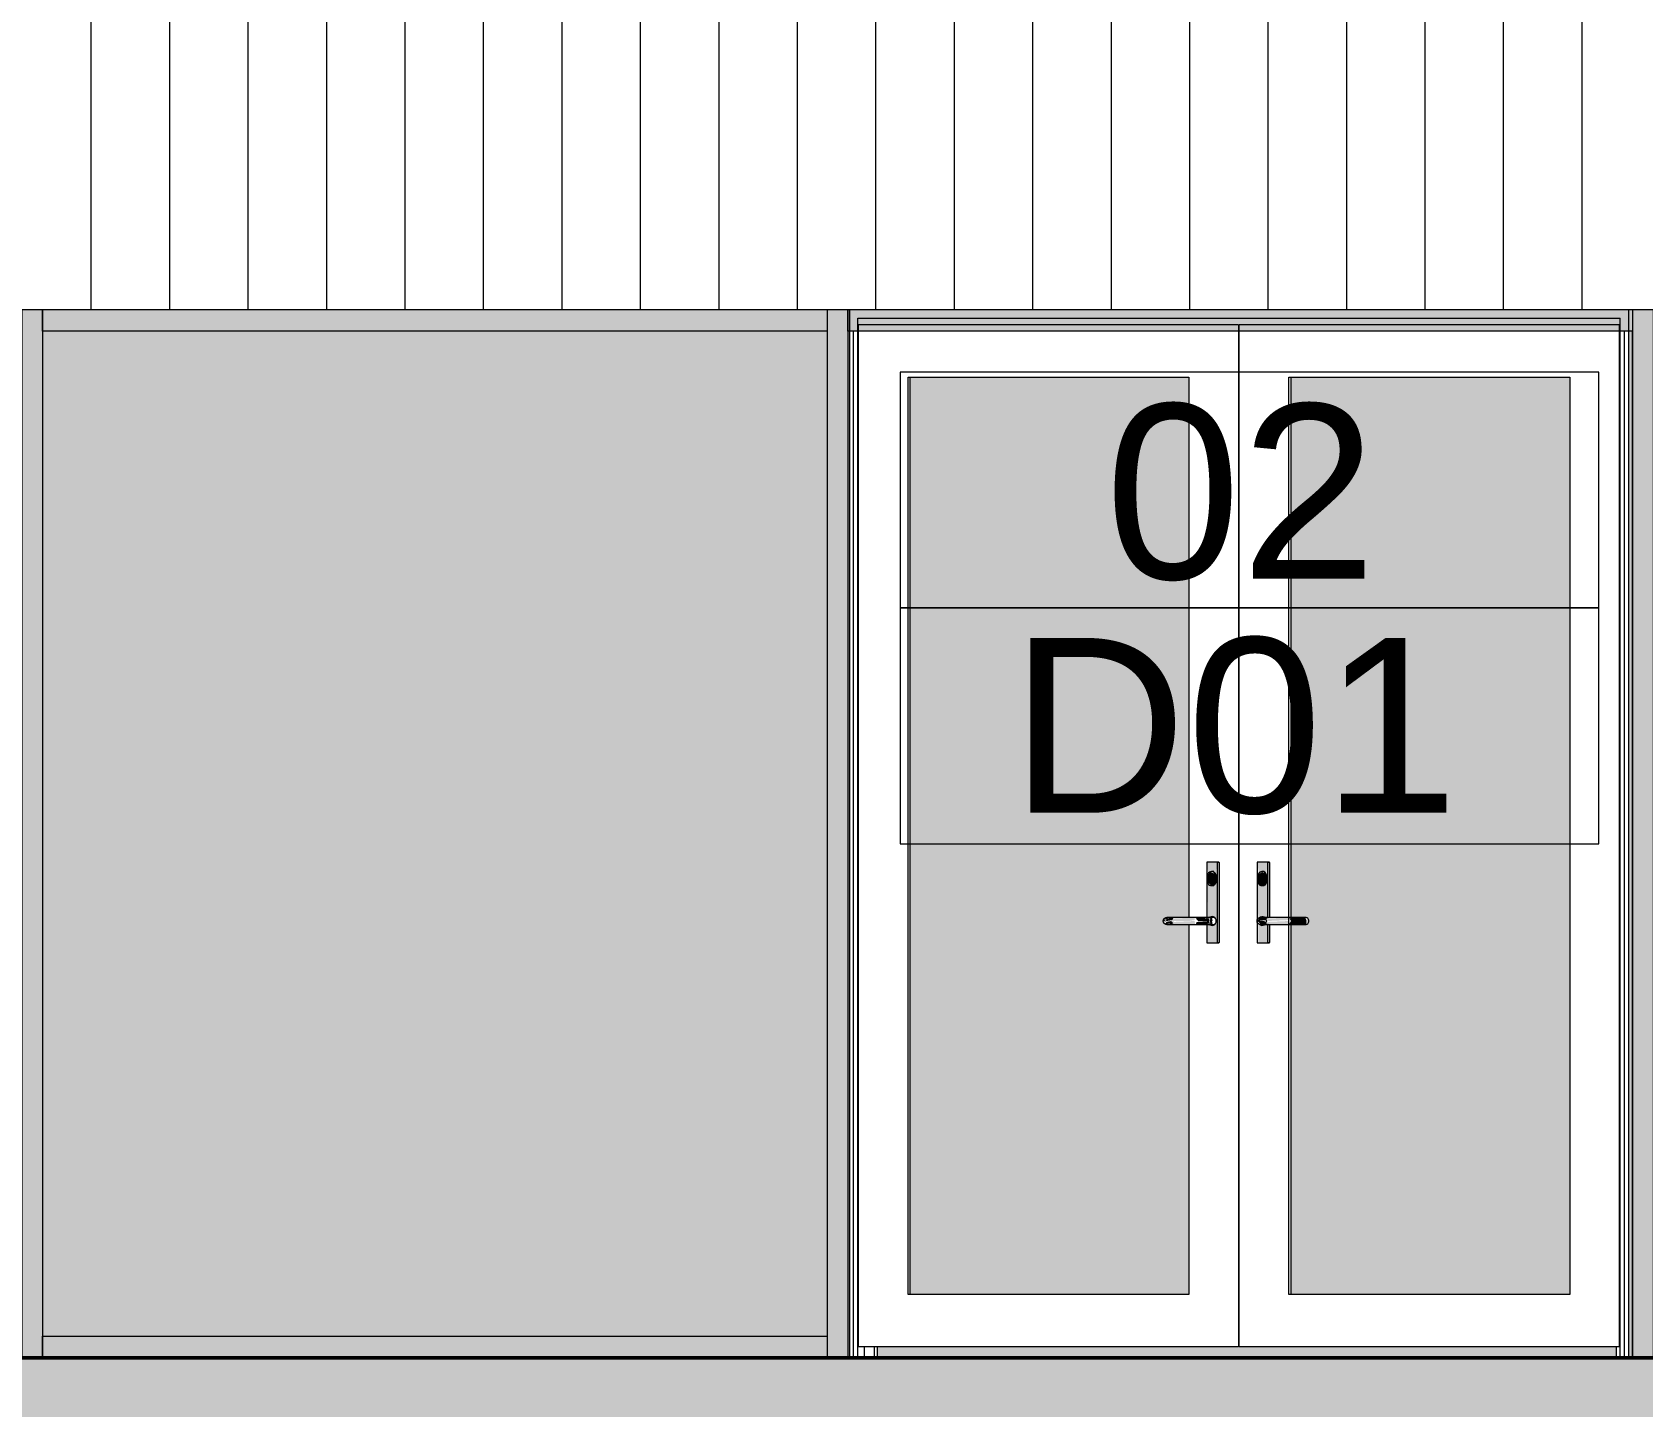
# Model space of a CAD drawing. Header units: millimetres. Extents: x -2361666 to -2009843, y -375 to 29863.
# Drawn here: x -2170495 to -2166808, y 5088 to 8234 of the extents above; entities that cross this region are included whole.
import ezdxf

# ---------------------------------------------------------------- set-up
doc = ezdxf.new("R2010")
doc.units = ezdxf.units.MM
doc.linetypes.add('AEC_Center', pattern=[24, 12, -4, 4, -4])
for name, color, linetype, lineweight in [('A-DETL', 90, 'Continuous', 50), ('A-DETL-GENF', 92, 'Continuous', 5), ('A-DOOR', 31, 'Continuous', 5), ('A-DOOR-FRAM', 31, 'Continuous', 5), ('A-DOOR-GLAZ', 31, 'Continuous', 5), ('A-DOOR-IDEN', 31, 'Continuous', 5), ('A-FLOR-LEVL', 51, 'Continuous', 5), ('A-GLAZ-CURT', 52, 'Continuous', 5), ('A-GLAZ-CWMG', 51, 'Continuous', 5), ('A-WALL', 113, 'Continuous', 5), ('A-WALL-PATT', 111, 'Continuous', 5)]:
    doc.layers.add(name, color=color, linetype=linetype, lineweight=lineweight)
doc.styles.add('Arial_2', font='arial.ttf', dxfattribs={"height": 400})

# ---------------------------------------------------------------- blocks, each defined once
blk = doc.blocks.new('System Panel - Glazed-1425433-SOUTH EAST - PART A')
at = {"layer": 'A-GLAZ-CURT'}
blk.add_hatch(color=256, dxfattribs=at).paths.add_polyline_path([(-923725.4, 5250), (-923725.4, 7550), (-925521.7, 7550), (-925521.7, 5250), (-923977.2, 5250)])
blk.add_line((-925521.7, 7550), (-925521.7, 5250), dxfattribs=at)
blk = doc.blocks.new('Rectangular Mullion - 50x100mm-1215462-SOUTH EAST - PART A')
at = {"layer": 'A-GLAZ-CWMG'}
blk.add_hatch(color=256, dxfattribs=at).paths.add_polyline_path([(-925521.9, 5200), (-923725.4, 5200), (-923725.4, 5250), (-925521.9, 5250)])
for p, q in [((-925521.9, 5200), (-925521.9, 5250)), ((-925521.9, 5250), (-923725.4, 5250)), ((-923725.4, 5250), (-923725.4, 5200))]:
    blk.add_line(p, q, dxfattribs=at)
blk = doc.blocks.new('Rectangular Mullion - 50x100mm-V166-SOUTH EAST - PART A')
at = {"layer": 'A-GLAZ-CWMG'}
for points in [[(-927412.9, 5200), (-927365.6, 5200), (-927365.6, 7600), (-927412.9, 7600), (-927412.9, 5345)], [(-927365.6, 5250), (-927365.4, 5250), (-927365.6, 5473.6)]]:
    blk.add_hatch(color=256, dxfattribs=at).paths.add_polyline_path(points)
for p, q in [((-927412.9, 7600), (-927412.9, 5200)), ((-927365.6, 7600), (-927365.6, 5200))]:
    blk.add_line(p, q, dxfattribs=at)
blk = doc.blocks.new('Rectangular Mullion - 50x100mm-1425432-SOUTH EAST - PART A')
at = {"layer": 'A-GLAZ-CWMG'}
blk.add_hatch(color=256, dxfattribs=at).paths.add_polyline_path([(-925569.1, 5200), (-925521.9, 5200), (-925521.9, 7600), (-925569.1, 7598), (-925569.1, 5250)])
for p, q in [((-925569.1, 7600), (-925569.1, 5200)), ((-925521.9, 7600), (-925521.9, 5200))]:
    blk.add_line(p, q, dxfattribs=at)
blk = doc.blocks.new('X_Door-Panel-Hinge-Standard - Standard-1909126-SOUTH EAST - PART A')
at = {"layer": 'A-DOOR-GLAZ'}
blk.add_hatch(color=256, dxfattribs=at).paths.add_polyline_path([(-928194.7, 5345), (-927556.6, 5345), (-927556.6, 7445), (-928194.7, 7445), (-928194.7, 6207.1), (-928159.8, 6206.2), (-928159.9, 6193.1), (-928173.3, 6193.2), (-928194.7, 6192.8), (-928194.7, 5350.2)])
at = {"layer": 'A-DOOR'}
for p, q in [((-928313, 5225), (-928313, 7565)), ((-927443.1, 7565), (-928313, 7565)), ((-927443.1, 7565), (-927443.1, 5225)), ((-928199.6, 7445), (-927556.6, 7445)), ((-928199.6, 6207.7), (-928199.6, 7445)), ((-927556.6, 7445), (-927556.6, 5345)), ((-928199.6, 6193.7), (-928199.6, 6206.3)), ((-928199.6, 5345), (-928199.6, 6192.3)), ((-927556.6, 5345), (-928199.6, 5345)), ((-927443.1, 5225), (-928313, 5225))]:
    blk.add_line(p, q, dxfattribs=at)
at = {"layer": 'A-DOOR-GLAZ'}
for p, q in [((-928194.7, 7445), (-928194.7, 6207.1)), ((-928194.7, 6192.9), (-928194.7, 5345))]:
    blk.add_line(p, q, dxfattribs=at)
blk = doc.blocks.new('X_Door-Panel-Hinge-Standard - Standard-1909127-SOUTH EAST - PART A')
at = {"layer": 'A-DOOR-GLAZ'}
h = blk.add_hatch(color=256, dxfattribs=at)
h.paths.add_polyline_path([(-928462.2, 6193.1), (-928463.5, 6200), (-928463.5, 6205.5), (-928468.4, 6200), (-928462.7, 6193.7)])
h.paths.add_polyline_path([(-928861.5, 5345), (-928428.4, 5345), (-928428.4, 6192.3), (-928478.6, 6193.7), (-928481.1, 6202.2), (-928478.5, 6206.3), (-928473.3, 6206.1), (-928461.5, 6207.7), (-928428.4, 6207.7), (-928428.4, 7445), (-929066.4, 7445), (-929066.4, 5345)])
h.paths.add_polyline_path([(-928481.1, 6193.2), (-928486.4, 6200), (-928482, 6202.1), (-928482, 6197.9), (-928481.2, 6193.7)])
at = {"layer": 'A-DOOR'}
for p, q in [((-929184.8, 5225), (-929184.8, 7565)), ((-928314.9, 7565), (-929184.8, 7565)), ((-928314.9, 7565), (-928314.9, 5225)), ((-929071.3, 5345), (-929071.3, 7445)), ((-929071.3, 7445), (-928428.4, 7445)), ((-928428.4, 7445), (-928428.4, 6207.5)), ((-928428.4, 6192.3), (-928428.4, 5345)), ((-928428.4, 5345), (-929071.3, 5345)), ((-928314.9, 5225), (-929184.8, 5225))]:
    blk.add_line(p, q, dxfattribs=at)
at = {"layer": 'A-DOOR-GLAZ'}
blk.add_line((-929066.4, 5345), (-929066.4, 7445), dxfattribs=at)
blk = doc.blocks.new('X_Door-Frame-Wood - Standard-1215283-SOUTH EAST - PART A')
at = {"layer": 'A-DOOR-FRAM'}
for p, q in [((-929205.6, 7600), (-929205.6, 5200)), ((-927422.3, 7600), (-927422.3, 5200)), ((-929186.7, 5200), (-929186.7, 7580)), ((-929186.7, 7580), (-927441.3, 7580)), ((-927441.3, 5200), (-927441.3, 7580)), ((-929172, 5225), (-929172, 5200)), ((-929148.4, 5200), (-929148.4, 5225)), ((-929141.9, 5225), (-929141.9, 5200)), ((-927450.2, 5225), (-927450.2, 5200))]:
    blk.add_line(p, q, dxfattribs=at)
blk = doc.blocks.new('X_Door-Handle-Lockwood 4800 Series Lever - Standard-V167-SOUTH EAST - PART A')
at = {"layer": 'A-DOOR'}
h = blk.add_hatch(color=256, dxfattribs=at)
h.paths.add_polyline_path([(-928375.4, 6150), (-928363.1, 6151), (-928365.3, 6310.1), (-928370, 6282.8), (-928375.4, 6281), (-928382.4, 6283.9), (-928386, 6291), (-928384.4, 6206.1), (-928382.1, 6207.1), (-928375.4, 6210), (-928368.7, 6207.1), (-928365.9, 6200), (-928368.7, 6192.9), (-928375.4, 6190), (-928382.1, 6192.9), (-928385.2, 6193.8), (-928387.7, 6193.2), (-928386.7, 6150), (-928377.8, 6150)])
h.paths.add_polyline_path([(-928366.3, 6305.6), (-928364, 6335), (-928387.7, 6334), (-928383.7, 6308.8), (-928375.4, 6313), (-928368.7, 6310.1), (-928367.1, 6307.7)])
for points in [[(-928376.5, 6281), (-928370.7, 6284.4), (-928367.1, 6291), (-928368.7, 6308.2), (-928380.2, 6311.7), (-928385.8, 6304.8), (-928385.7, 6288.4), (-928377.7, 6281.3), (-928377.6, 6281.3)], [(-928359.3, 6151), (-928359.3, 6334), (-928363.1, 6334), (-928363.1, 6151)], [(-928367.1, 6291), (-928365.9, 6293.1), (-928367.1, 6303)], [(-928428.4, 6200), (-928415.1, 6202.1), (-928415.1, 6207.7), (-928462.7, 6205.7), (-928463.5, 6200)], [(-928413.9, 6192.3), (-928414.5, 6194.3), (-928415.2, 6200), (-928463.4, 6197.9), (-928461.5, 6192.3), (-928423.5, 6192.3)]]:
    blk.add_hatch(color=256, dxfattribs=at).paths.add_polyline_path(points)
h = blk.add_hatch(color=256, dxfattribs=at)
h.paths.add_polyline_path([(-928482.5, 6200), (-928482.5, 6205.1), (-928486.4, 6200)])
h.paths.add_polyline_path([(-928478.5, 6200), (-928466.5, 6202.1), (-928463.5, 6207), (-928478.6, 6206.3), (-928481.1, 6200)])
h = blk.add_hatch(color=256, dxfattribs=at)
h.paths.add_polyline_path([(-928482.5, 6200), (-928484.8, 6197.9), (-928482, 6197.9)])
h.paths.add_polyline_path([(-928469.2, 6192.8), (-928463.5, 6194.5), (-928469.2, 6200), (-928481.1, 6197.8), (-928478.5, 6193.7), (-928473.3, 6193.9)])
h = blk.add_hatch(color=256, dxfattribs=at)
h.paths.add_polyline_path([(-928384.8, 6200), (-928380.9, 6200), (-928382.1, 6205.9), (-928407.3, 6207.5), (-928413.1, 6205.7), (-928407.3, 6200), (-928386, 6200)])
h.paths.add_polyline_path([(-928375.4, 6200), (-928374.1, 6200), (-928375.4, 6207), (-928378.5, 6207.2), (-928377.4, 6200)])
h = blk.add_hatch(color=256, dxfattribs=at)
h.paths.add_polyline_path([(-928402.5, 6192.1), (-928380.4, 6194.3), (-928382.1, 6200), (-928410.7, 6197.9), (-928412.4, 6192.9), (-928403.4, 6192.2)])
h.paths.add_polyline_path([(-928378.5, 6192.8), (-928374.5, 6193.1), (-928375.4, 6200), (-928377.4, 6200), (-928377.8, 6197.2)])
for p, q in [((-928387.7, 6334), (-928387.7, 6206.4)), ((-928364, 6335), (-928386.7, 6335)), ((-928371.6, 6313), (-928376.5, 6313)), ((-928360.3, 6335), (-928364, 6335)), ((-928364, 6335), (-928360.3, 6335)), ((-928363.1, 6151), (-928363.1, 6334)), ((-928359.3, 6334), (-928359.3, 6151)), ((-928386, 6303), (-928386, 6291)), ((-928376.5, 6281), (-928371.6, 6281)), ((-928367.1, 6291), (-928367.1, 6303)), ((-928365.9, 6303), (-928365.9, 6291)), ((-928475, 6208), (-928477.6, 6208)), ((-928412.6, 6208), (-928460.9, 6208)), ((-928371.6, 6208), (-928378.3, 6208)), ((-928477.6, 6192), (-928475, 6192)), ((-928460.9, 6192), (-928412.6, 6192)), ((-928387.7, 6193.6), (-928387.7, 6151)), ((-928378.3, 6192), (-928371.6, 6192)), ((-928386.7, 6150), (-928364, 6150)), ((-928364, 6150), (-928360.3, 6150)), ((-928360.3, 6150), (-928364, 6150))]:
    blk.add_line(p, q, dxfattribs=at)
at = {"layer": 'A-DOOR', "flags": 128}
for points in [[(-928487.1, 6200), (-928487.1, 6200.3), (-928487, 6200.6), (-928487, 6201), (-928487, 6201.3), (-928486.9, 6201.6), (-928486.8, 6201.9), (-928486.8, 6202.2), (-928486.7, 6202.5), (-928486.6, 6202.8), (-928486.4, 6203.1), (-928486.3, 6203.4), (-928486.2, 6203.7), (-928486, 6204), (-928485.8, 6204.2), (-928485.7, 6204.5), (-928485.5, 6204.8), (-928485.3, 6205), (-928485.1, 6205.3), (-928484.9, 6205.5), (-928484.6, 6205.7), (-928484.4, 6206), (-928484.2, 6206.2), (-928483.9, 6206.4), (-928483.7, 6206.6), (-928483.4, 6206.7), (-928483.1, 6206.9), (-928482.8, 6207.1), (-928482.6, 6207.2), (-928482.3, 6207.3), (-928482, 6207.5), (-928481.7, 6207.6), (-928481.4, 6207.7), (-928481.1, 6207.7), (-928480.7, 6207.8), (-928480.4, 6207.9), (-928480.1, 6207.9), (-928479.8, 6208), (-928479.5, 6208), (-928479.2, 6208), (-928479.1, 6208)], [(-928479.1, 6192), (-928479.4, 6192), (-928479.7, 6192), (-928480, 6192.1), (-928480.3, 6192.1), (-928480.7, 6192.2), (-928481, 6192.2), (-928481.3, 6192.3), (-928481.6, 6192.4), (-928481.9, 6192.5), (-928482.2, 6192.6), (-928482.5, 6192.8), (-928482.8, 6192.9), (-928483, 6193.1), (-928483.3, 6193.2), (-928483.6, 6193.4), (-928483.8, 6193.6), (-928484.1, 6193.8), (-928484.3, 6194), (-928484.6, 6194.2), (-928484.8, 6194.4), (-928485, 6194.7), (-928485.2, 6194.9), (-928485.4, 6195.2), (-928485.6, 6195.4), (-928485.8, 6195.7), (-928486, 6196), (-928486.1, 6196.2), (-928486.3, 6196.5), (-928486.4, 6196.8), (-928486.5, 6197.1), (-928486.6, 6197.4), (-928486.7, 6197.7), (-928486.8, 6198), (-928486.9, 6198.3), (-928486.9, 6198.6), (-928487, 6199), (-928487, 6199.3), (-928487.1, 6199.6), (-928487.1, 6199.9), (-928487.1, 6200)], [(-928479.1, 6208), (-928479, 6208), (-928479, 6208), (-928478.9, 6208), (-928478.7, 6208), (-928478.5, 6208), (-928478.3, 6208), (-928478, 6208), (-928477.7, 6208), (-928477.6, 6208)], [(-928460.9, 6208), (-928461.9, 6208), (-928462.9, 6208), (-928463.8, 6208), (-928464.8, 6208), (-928465.8, 6208), (-928466.7, 6208), (-928467.6, 6208), (-928468.4, 6208), (-928469.3, 6208), (-928470.1, 6208), (-928470.9, 6208), (-928471.7, 6208), (-928472.4, 6208), (-928473.1, 6208), (-928473.7, 6208), (-928474.4, 6208), (-928475, 6208), (-928475.5, 6208), (-928476, 6208), (-928476.5, 6208), (-928476.9, 6208), (-928477.3, 6208), (-928477.7, 6208), (-928478, 6208), (-928478.3, 6208), (-928478.5, 6208), (-928478.7, 6208), (-928478.9, 6208), (-928479, 6208), (-928479, 6208), (-928479.1, 6208)], [(-928378.3, 6208), (-928378.7, 6208), (-928379.1, 6208), (-928379.6, 6208), (-928380, 6208), (-928380.6, 6208), (-928381.1, 6208), (-928381.7, 6208), (-928382.4, 6208), (-928383, 6208), (-928383.8, 6208), (-928384.5, 6208), (-928385.3, 6208), (-928386.1, 6208), (-928386.9, 6208), (-928387.7, 6208), (-928388.6, 6208), (-928389.5, 6208), (-928390.4, 6208), (-928391.4, 6208), (-928392.4, 6208), (-928393.3, 6208), (-928394.4, 6208), (-928395.4, 6208), (-928396.4, 6208), (-928397.4, 6208), (-928398.5, 6208), (-928399.6, 6208), (-928400.6, 6208), (-928401.7, 6208), (-928402.8, 6208), (-928403.9, 6208), (-928404.9, 6208), (-928406, 6208), (-928407.1, 6208), (-928408.2, 6208), (-928409.2, 6208), (-928410.3, 6208), (-928411.3, 6208), (-928412.4, 6208), (-928412.6, 6208)], [(-928479.1, 6192), (-928479, 6192), (-928479, 6192), (-928478.9, 6192), (-928478.7, 6192), (-928478.5, 6192), (-928478.3, 6192), (-928478, 6192), (-928477.7, 6192), (-928477.3, 6192), (-928476.9, 6192), (-928476.5, 6192), (-928476, 6192), (-928475.5, 6192), (-928474.9, 6192), (-928474.3, 6192), (-928473.7, 6192), (-928473.1, 6192), (-928472.4, 6192), (-928471.6, 6192), (-928470.9, 6192), (-928470.1, 6192), (-928469.3, 6192), (-928468.4, 6192), (-928467.5, 6192), (-928466.7, 6192), (-928465.7, 6192), (-928464.8, 6192), (-928463.8, 6192), (-928462.8, 6192), (-928461.8, 6192), (-928460.9, 6192)], [(-928477.6, 6192), (-928477.9, 6192), (-928478.2, 6192), (-928478.5, 6192), (-928478.7, 6192), (-928478.8, 6192), (-928479, 6192), (-928479, 6192), (-928479.1, 6192)], [(-928412.6, 6192), (-928411.6, 6192), (-928410.6, 6192), (-928409.5, 6192), (-928408.5, 6192), (-928407.4, 6192), (-928406.3, 6192), (-928405.2, 6192), (-928404.2, 6192), (-928403.1, 6192), (-928402, 6192), (-928400.9, 6192), (-928399.9, 6192), (-928398.8, 6192), (-928397.7, 6192), (-928396.7, 6192), (-928395.6, 6192), (-928394.6, 6192), (-928393.6, 6192), (-928392.6, 6192), (-928391.7, 6192), (-928390.7, 6192), (-928389.8, 6192), (-928388.9, 6192), (-928388, 6192), (-928387.1, 6192), (-928386.3, 6192), (-928385.5, 6192), (-928384.7, 6192), (-928383.9, 6192), (-928383.2, 6192), (-928382.6, 6192), (-928381.9, 6192), (-928381.3, 6192), (-928380.7, 6192), (-928380.2, 6192), (-928379.7, 6192), (-928379.2, 6192), (-928378.8, 6192), (-928378.4, 6192), (-928378.3, 6192)]]:
    blk.add_lwpolyline(points, dxfattribs=at)
at = {"layer": 'A-DOOR'}
for centre, major_axis, start_param, end_param in [((-928386.7, 6334), (0, 1), 0, 1.570796), ((-928376.5, 6303), (0, 10), 4.712389, 7.853982), ((-928375.4, 6303), (0, 10), 4.712389, 6.544985), ((-928371.6, 6303), (0, 10), 0.261799, 0.523599), ((-928371.6, 6303), (0, 10), 0.261799, 0.523599), ((-928364, 6334), (0, 1), 4.712389, 6.283185), ((-928360.3, 6334), (0, 1), 4.712389, 6.283185), ((-928376.5, 6291), (0, 10), 1.570796, 4.712389), ((-928375.4, 6291), (0, 10), 3.141593, 3.390793), ((-928375.4, 6291), (0, 10), 3.665191, 4.712389), ((-928475, 6200), (0, 8), 5.759587, 7.330383), ((-928475, 6200), (0, 8), 2.094395, 3.665191), ((-928375.4, 6200), (0, 10), 4.712389, 7.068583), ((-928375.4, 6200), (0, 10), 2.356194, 4.712389), ((-928371.6, 6200), (0, 10), 0.261799, 1.047198), ((-928371.6, 6200), (0, 8), 1.047198, 1.570796), ((-928371.6, 6200), (0, 8), 1.570796, 2.094395), ((-928371.6, 6200), (0, 8), 0, 0.523599), ((-928371.6, 6200), (0, 10), 2.094395, 2.879793), ((-928371.6, 6200), (0, 8), 2.617994, 3.141593), ((-928386.7, 6151), (0, 1), 1.570796, 3.141593), ((-928364, 6151), (0, 1), 3.141593, 4.712389), ((-928360.3, 6151), (0, 1), 3.141593, 4.712389)]:
    blk.add_ellipse(centre, major_axis=major_axis, ratio=0.945516, start_param=start_param, end_param=end_param, dxfattribs=at)
blk = doc.blocks.new('X_Door-Handle-Lockwood 4800 Series Lever - Standard-V168-SOUTH EAST - PART A')
at = {"layer": 'A-DOOR'}
h = blk.add_hatch(color=256, dxfattribs=at)
h.paths.add_polyline_path([(-928262.5, 6150), (-928247.7, 6151), (-928248.8, 6192.9), (-928266.9, 6193.2), (-928271.8, 6200), (-928264.8, 6208.7), (-928257.6, 6209.7), (-928247.7, 6207.5), (-928249.9, 6310.1), (-928254.7, 6282.8), (-928260, 6281), (-928266.9, 6284.2), (-928270.6, 6291), (-928269.2, 6150), (-928264.8, 6150)])
h.paths.add_polyline_path([(-928247.7, 6193.3), (-928248.8, 6205.5), (-928250.9, 6202.6), (-928247.8, 6193.4)])
h.paths.add_polyline_path([(-928250.9, 6305.6), (-928248.7, 6335), (-928272.3, 6334), (-928267.7, 6308.7), (-928262.5, 6312.7), (-928255.3, 6311.7), (-928250.9, 6305.7)])
for points in [[(-928261.2, 6281), (-928255.3, 6283.9), (-928251.7, 6291), (-928253.3, 6308.3), (-928261, 6311.7), (-928269.8, 6306.3), (-928270.6, 6303), (-928269.5, 6288.9), (-928264.7, 6282), (-928262.3, 6281.3)], [(-928250.9, 6291), (-928250.6, 6291), (-928251.7, 6291)], [(-928269.5, 6200), (-928251.8, 6202.1), (-928248.8, 6207.1), (-928264.8, 6206.7), (-928269.2, 6204.1), (-928271.8, 6200)], [(-928255.8, 6192.1), (-928248.8, 6194.5), (-928255.8, 6200), (-928271.8, 6200), (-928264.8, 6193.3), (-928257.6, 6192.3)], [(-928248.7, 6200), (-928200.5, 6202.1), (-928200.6, 6207.7), (-928248.1, 6205.7), (-928248.8, 6200)], [(-928198.7, 6192.3), (-928200.5, 6197.9), (-928200.6, 6200), (-928248.7, 6197.9), (-928246.9, 6192.3), (-928199.3, 6192.3)], [(-928167.8, 6192.1), (-928159.9, 6193.2), (-928159.4, 6200), (-928194.7, 6200), (-928199.3, 6193.1), (-928173.3, 6193.2)], [(-928182.5, 6200), (-928159.4, 6200), (-928161.4, 6207.2), (-928173.3, 6206.8), (-928194.7, 6207.1), (-928198.5, 6205.7), (-928194.7, 6200), (-928185.7, 6200)]]:
    blk.add_hatch(color=256, dxfattribs=at).paths.add_polyline_path(points)
h = blk.add_hatch(color=256, dxfattribs=at)
h.paths.add_polyline_path([(-928247.7, 6151), (-928244, 6151), (-928244, 6192.3), (-928247.7, 6190.5), (-928247.7, 6174.6)])
h.paths.add_polyline_path([(-928247.5, 6206.9), (-928244, 6214.5), (-928244, 6334), (-928247.7, 6334), (-928247.7, 6207)])
for p, q in [((-928272.3, 6334), (-928272.3, 6151)), ((-928248.7, 6335), (-928271.4, 6335)), ((-928256.3, 6313), (-928261.2, 6313)), ((-928244.9, 6335), (-928248.7, 6335)), ((-928248.7, 6335), (-928244.9, 6335)), ((-928247.7, 6206.4), (-928247.7, 6334)), ((-928244, 6334), (-928244, 6207.7)), ((-928270.6, 6303), (-928270.6, 6291)), ((-928261.2, 6281), (-928256.3, 6281)), ((-928251.7, 6291), (-928251.7, 6303)), ((-928250.6, 6303), (-928250.6, 6291)), ((-928256.3, 6208), (-928263, 6208)), ((-928198, 6208), (-928246.2, 6208)), ((-928161.1, 6208), (-928163.7, 6208)), ((-928263, 6192), (-928256.3, 6192)), ((-928247.7, 6151), (-928247.7, 6193.6)), ((-928246.2, 6192), (-928198, 6192)), ((-928244, 6192.3), (-928244, 6151)), ((-928163.7, 6192), (-928161.1, 6192)), ((-928271.4, 6150), (-928248.7, 6150)), ((-928248.7, 6150), (-928244.9, 6150)), ((-928244.9, 6150), (-928248.7, 6150))]:
    blk.add_line(p, q, dxfattribs=at)
at = {"layer": 'A-DOOR', "flags": 128}
for points in [[(-928272.4, 6200), (-928272.4, 6200.3), (-928272.4, 6200.6), (-928272.4, 6201), (-928272.3, 6201.3), (-928272.3, 6201.6), (-928272.2, 6201.9), (-928272.1, 6202.2), (-928272, 6202.5), (-928271.9, 6202.8), (-928271.8, 6203.1), (-928271.7, 6203.4), (-928271.5, 6203.7), (-928271.4, 6204), (-928271.2, 6204.2), (-928271, 6204.5), (-928270.8, 6204.8), (-928270.7, 6205), (-928270.4, 6205.3), (-928270.2, 6205.5), (-928270, 6205.7), (-928269.8, 6206), (-928269.5, 6206.2), (-928269.3, 6206.4), (-928269, 6206.6), (-928268.8, 6206.7), (-928268.5, 6206.9), (-928268.2, 6207.1), (-928267.9, 6207.2), (-928267.6, 6207.3), (-928267.3, 6207.5), (-928267, 6207.6), (-928266.7, 6207.7), (-928266.4, 6207.7), (-928266.1, 6207.8), (-928265.8, 6207.9), (-928265.5, 6207.9), (-928265.2, 6208), (-928264.8, 6208), (-928264.5, 6208), (-928264.4, 6208)], [(-928264.4, 6192), (-928264.8, 6192), (-928265.1, 6192), (-928265.4, 6192.1), (-928265.7, 6192.1), (-928266, 6192.2), (-928266.3, 6192.2), (-928266.6, 6192.3), (-928266.9, 6192.4), (-928267.3, 6192.5), (-928267.5, 6192.6), (-928267.8, 6192.8), (-928268.1, 6192.9), (-928268.4, 6193.1), (-928268.7, 6193.2), (-928268.9, 6193.4), (-928269.2, 6193.6), (-928269.5, 6193.8), (-928269.7, 6194), (-928269.9, 6194.2), (-928270.2, 6194.4), (-928270.4, 6194.7), (-928270.6, 6194.9), (-928270.8, 6195.2), (-928271, 6195.4), (-928271.2, 6195.7), (-928271.3, 6196), (-928271.5, 6196.2), (-928271.6, 6196.5), (-928271.8, 6196.8), (-928271.9, 6197.1), (-928272, 6197.4), (-928272.1, 6197.7), (-928272.2, 6198), (-928272.3, 6198.3), (-928272.3, 6198.6), (-928272.4, 6199), (-928272.4, 6199.3), (-928272.4, 6199.6), (-928272.4, 6199.9), (-928272.4, 6200)], [(-928264.4, 6208), (-928264.4, 6208), (-928264.3, 6208), (-928264.2, 6208), (-928264.1, 6208), (-928263.9, 6208), (-928263.7, 6208), (-928263.4, 6208), (-928263.1, 6208), (-928263, 6208)], [(-928246.2, 6208), (-928247.2, 6208), (-928248.2, 6208), (-928249.2, 6208), (-928250.2, 6208), (-928251.1, 6208), (-928252, 6208), (-928252.9, 6208), (-928253.8, 6208), (-928254.7, 6208), (-928255.5, 6208), (-928256.3, 6208), (-928257, 6208), (-928257.7, 6208), (-928258.4, 6208), (-928259.1, 6208), (-928259.7, 6208), (-928260.3, 6208), (-928260.9, 6208), (-928261.4, 6208), (-928261.9, 6208), (-928262.3, 6208), (-928262.7, 6208), (-928263.1, 6208), (-928263.4, 6208), (-928263.7, 6208), (-928263.9, 6208), (-928264.1, 6208), (-928264.2, 6208), (-928264.3, 6208), (-928264.4, 6208), (-928264.4, 6208)], [(-928163.7, 6208), (-928164.1, 6208), (-928164.5, 6208), (-928164.9, 6208), (-928165.4, 6208), (-928165.9, 6208), (-928166.5, 6208), (-928167.1, 6208), (-928167.7, 6208), (-928168.4, 6208), (-928169.1, 6208), (-928169.9, 6208), (-928170.6, 6208), (-928171.4, 6208), (-928172.3, 6208), (-928173.1, 6208), (-928174, 6208), (-928174.9, 6208), (-928175.8, 6208), (-928176.8, 6208), (-928177.7, 6208), (-928178.7, 6208), (-928179.7, 6208), (-928180.7, 6208), (-928181.8, 6208), (-928182.8, 6208), (-928183.9, 6208), (-928184.9, 6208), (-928186, 6208), (-928187.1, 6208), (-928188.2, 6208), (-928189.2, 6208), (-928190.3, 6208), (-928191.4, 6208), (-928192.5, 6208), (-928193.5, 6208), (-928194.6, 6208), (-928195.7, 6208), (-928196.7, 6208), (-928197.7, 6208), (-928198, 6208)], [(-928264.4, 6192), (-928264.4, 6192), (-928264.3, 6192), (-928264.2, 6192), (-928264.1, 6192), (-928263.9, 6192), (-928263.7, 6192), (-928263.4, 6192), (-928263.1, 6192), (-928262.7, 6192), (-928262.3, 6192), (-928261.9, 6192), (-928261.4, 6192), (-928260.9, 6192), (-928260.3, 6192), (-928259.7, 6192), (-928259.1, 6192), (-928258.4, 6192), (-928257.7, 6192), (-928257, 6192), (-928256.2, 6192), (-928255.5, 6192), (-928254.6, 6192), (-928253.8, 6192), (-928252.9, 6192), (-928252, 6192), (-928251.1, 6192), (-928250.2, 6192), (-928249.2, 6192), (-928248.2, 6192), (-928247.2, 6192), (-928246.2, 6192)], [(-928263, 6192), (-928263.3, 6192), (-928263.6, 6192), (-928263.8, 6192), (-928264, 6192), (-928264.2, 6192), (-928264.3, 6192), (-928264.4, 6192), (-928264.4, 6192)], [(-928198, 6192), (-928197, 6192), (-928195.9, 6192), (-928194.9, 6192), (-928193.8, 6192), (-928192.8, 6192), (-928191.7, 6192), (-928190.6, 6192), (-928189.5, 6192), (-928188.4, 6192), (-928187.4, 6192), (-928186.3, 6192), (-928185.2, 6192), (-928184.2, 6192), (-928183.1, 6192), (-928182.1, 6192), (-928181, 6192), (-928180, 6192), (-928179, 6192), (-928178, 6192), (-928177, 6192), (-928176.1, 6192), (-928175.1, 6192), (-928174.2, 6192), (-928173.3, 6192), (-928172.5, 6192), (-928171.6, 6192), (-928170.8, 6192), (-928170.1, 6192), (-928169.3, 6192), (-928168.6, 6192), (-928167.9, 6192), (-928167.3, 6192), (-928166.7, 6192), (-928166.1, 6192), (-928165.5, 6192), (-928165, 6192), (-928164.6, 6192), (-928164.2, 6192), (-928163.8, 6192), (-928163.7, 6192)]]:
    blk.add_lwpolyline(points, dxfattribs=at)
at = {"layer": 'A-DOOR'}
for centre, major_axis, start_param, end_param in [((-928271.4, 6334), (0, 1), 0, 1.570796), ((-928261.2, 6303), (0, 10), 4.712389, 7.853982), ((-928260, 6303), (0, 10), 4.712389, 7.068583), ((-928248.7, 6334), (0, 1), 4.712389, 6.283185), ((-928244.9, 6334), (0, 1), 4.712389, 6.283185), ((-928261.2, 6291), (0, 10), 1.570796, 4.712389), ((-928260, 6291), (0, 10), 3.141593, 3.403392), ((-928260, 6291), (0, 10), 3.665191, 4.712389), ((-928260, 6200), (0, 10), 5.759587, 7.068583), ((-928256.3, 6200), (0, 10), 0.261799, 0.785398), ((-928260, 6200), (0, 10), 4.712389, 4.974188), ((-928260, 6200), (0, 10), 4.45059, 4.712389), ((-928161.1, 6200), (0, 8), 4.712389, 6.544985), ((-928161.1, 6200), (0, 8), 2.879793, 4.712389), ((-928260, 6200), (0, 10), 2.356194, 3.665191), ((-928256.3, 6200), (0, 10), 2.356194, 2.879793), ((-928271.4, 6151), (0, 1), 1.570796, 3.141593), ((-928248.7, 6151), (0, 1), 3.141593, 4.712389), ((-928244.9, 6151), (0, 1), 3.141593, 4.712389)]:
    blk.add_ellipse(centre, major_axis=major_axis, ratio=0.945516, start_param=start_param, end_param=end_param, dxfattribs=at)
blk = doc.blocks.new('Rectangular Mullion - 50x100mm-1425424-SOUTH EAST - PART A')
at = {"layer": 'A-GLAZ-CWMG'}
blk.add_hatch(color=256, dxfattribs=at).paths.add_polyline_path([(-925442.5, 7550), (-923725.4, 7550), (-923725.4, 7600), (-925521.9, 7598), (-925521.7, 7550)])
for p, q in [((-925521.9, 7550), (-925521.9, 7600)), ((-923725.4, 7600), (-923725.4, 7550)), ((-923725.4, 7550), (-925521.9, 7550))]:
    blk.add_line(p, q, dxfattribs=at)
blk = doc.blocks.new('AA_DOOR_MARK _ TYPE MARK_HA2 - Mark _ Type Mark-1751130-SOUTH EAST - PART A')
at = {"layer": 'A-DOOR-IDEN'}
for p, q in [((-945444.7, 5027.4), (-947044.7, 5027.4)), ((-947044.7, 5027.4), (-947044.7, 4487.4)), ((-945444.7, 4487.4), (-945444.7, 5027.4)), ((-947044.7, 4487.4), (-945444.7, 4487.4)), ((-945444.7, 4487.4), (-947044.7, 4487.4)), ((-947044.7, 4487.4), (-947044.7, 3947.4)), ((-945444.7, 3947.4), (-945444.7, 4487.4)), ((-947044.7, 3947.4), (-945444.7, 3947.4))]:
    blk.add_line(p, q, dxfattribs=at)

msp = doc.modelspace()

# ---------------------------------------------------------------- hatches: boundary and pattern name
at = {"layer": 'A-DETL-GENF'}
msp.add_hatch(color=7, dxfattribs=at).paths.add_polyline_path([(-2268408.9, 187.9), (-2148300.9, 187.9), (-2148300.9, 5200), (-2229410.7, 5200), (-2268408.9, 4345.2), (-2268408.9, 1949.8)])
at = {"layer": 'A-WALL'}
h = msp.add_hatch(color=256, dxfattribs=at)
h.paths.add_polyline_path([(-2168628, 5200), (-2168624.3, 5200), (-2168624.3, 7550), (-2168628, 7550), (-2168628, 5225)])
h.paths.add_polyline_path([(-2166831.6, 5200), (-2166831.6, 7550), (-2166841, 7550), (-2166841, 5200)])
h = msp.add_hatch(color=256, dxfattribs=at)
h.paths.add_polyline_path([(-2217367.7, 5200), (-2216673.6, 5200), (-2216673.6, 5225), (-2217570.6, 5225), (-2217572.6, 5225), (-2218461.7, 5225), (-2218461.7, 5200), (-2217450.6, 5200)])
h.paths.add_polyline_path([(-2167720.6, 5200), (-2166868.9, 5200), (-2166868.9, 5225), (-2168560.6, 5225), (-2168560.6, 5200), (-2167731.7, 5200)])
h.paths.add_polyline_path([(-2186606, 5200), (-2184939.1, 5200), (-2184939.1, 5225), (-2186606, 5225)])
at = {"layer": 'A-WALL-PATT'}
h = msp.add_hatch(dxfattribs=at)
h.set_pattern_fill('FP_104', color=256, style=0, pattern_type=2)
h.set_pattern_definition([(90, (-2124190.72, 7600), (-179.648, 1e-14), [])])
h.paths.add_polyline_path([(-2212405.7, 7600), (-2209821.8, 7600), (-2209822, 10211.5), (-2210438.4, 10545.3), (-2210449.2, 10555.4), (-2210455.4, 10568.4), (-2210456.6, 10609.6), (-2210456.6, 10639.2), (-2212405.7, 10674.4), (-2212405.7, 7676)])
h.paths.add_polyline_path([(-2177560.4, 7600), (-2172968.1, 7600), (-2172968.4, 9511.5), (-2173584.8, 9845.3), (-2173595.6, 9855.4), (-2173601.8, 9868.4), (-2173603, 9883.6), (-2173603, 9974.1), (-2183423.8, 10151.4), (-2183421.6, 10093.3), (-2182801.6, 9755.4), (-2182796.4, 9750.5), (-2182790.1, 9737.5), (-2182788.9, 9706), (-2182788.9, 7600), (-2178537.3, 7600)])
h.paths.add_polyline_path([(-2162987.3, 7600), (-2162987.6, 9411.5), (-2163604, 9745.3), (-2163614.8, 9755.4), (-2163621, 9768.4), (-2163622.2, 9794), (-2173273.7, 9968.2), (-2173273.4, 9944.4), (-2172651.5, 9605.4), (-2172646.2, 9600.5), (-2172640, 9587.5), (-2172638.8, 9556), (-2172638.8, 7600), (-2164861.1, 7600)])
h.paths.add_polyline_path([(-2148300.9, 7600), (-2148300.9, 9517.5), (-2153176.2, 9605.5), (-2152644.3, 9315.4), (-2152639.1, 9310.5), (-2152632.9, 9297.5), (-2152631.7, 9266), (-2152631.7, 7600), (-2149231.3, 7600)])
h.paths.add_polyline_path([(-2209672.1, 7600), (-2209642.1, 7600), (-2209642.4, 10211.5), (-2209672.1, 10227.6), (-2209672.1, 7676)])
h.paths.add_polyline_path([(-2209492.5, 7600), (-2201501.2, 7600), (-2201501.5, 10011.5), (-2202117.9, 10345.3), (-2202128.7, 10355.4), (-2202134.9, 10368.4), (-2202136.1, 10383.6), (-2202136.1, 10489), (-2210103, 10631.3), (-2209505.1, 10305.4), (-2209499.9, 10300.5), (-2209493.7, 10287.5), (-2209492.5, 10256), (-2209492.5, 7676)])
h.paths.add_polyline_path([(-2160953.7, 7600), (-2157912.9, 7600), (-2157913.2, 9311.5), (-2158529.6, 9645.3), (-2158540.4, 9655.4), (-2158546.6, 9668.4), (-2158547.8, 9702.5), (-2163185.2, 9786.1), (-2162670.7, 9505.4), (-2162663.2, 9495.7), (-2162659.3, 9487.5), (-2162658.1, 9456), (-2162658.1, 7600), (-2161930.5, 7600)])
h.paths.add_polyline_path([(-2157763.3, 7600), (-2157733.3, 7600), (-2157733.5, 9311.5), (-2157763.3, 9327.6), (-2157763.3, 7676)])
h.paths.add_polyline_path([(-2157583.6, 7600), (-2152961, 7600), (-2152961.2, 9221.5), (-2153577.6, 9555.3), (-2153588.5, 9565.4), (-2153594.7, 9578.4), (-2153595.9, 9613.1), (-2158126.9, 9694.9), (-2157596.3, 9405.4), (-2157591, 9400.5), (-2157584.8, 9387.5), (-2157583.6, 9356), (-2157583.6, 7676)])
h.paths.add_polyline_path([(-2172818.5, 7600), (-2172788.5, 7600), (-2172788.7, 9511.5), (-2172818.5, 9527.6), (-2172818.5, 7676)])
h.paths.add_polyline_path([(-2182938.6, 7600), (-2182938.8, 9661.5), (-2182968.6, 9677.6), (-2182968.6, 7600)])
h.paths.add_polyline_path([(-2183118.2, 7600), (-2183118.5, 9661.5), (-2183734.9, 9995.3), (-2183745.7, 10005.4), (-2183751.9, 10018.4), (-2183753.1, 10033.6), (-2183753.1, 10157.3), (-2192748.8, 10318.9), (-2192748.5, 10264.4), (-2192126.5, 9925.4), (-2192121.3, 9920.5), (-2192115.1, 9907.5), (-2192113.9, 9876), (-2192113.9, 7600), (-2191530.2, 7600), (-2191530.2, 8400), (-2190395.6, 8400), (-2190395.6, 7600), (-2183177.4, 7600)])
h.paths.add_polyline_path([(-2162837.7, 7600), (-2162807.7, 7600), (-2162808, 9411.5), (-2162837.7, 9427.6), (-2162837.7, 7676)])
h.paths.add_polyline_path([(-2192263.5, 7600), (-2192263.8, 9831.5), (-2192293.5, 9847.6), (-2192293.5, 7600)])
h.paths.add_polyline_path([(-2192443.2, 7600), (-2192443.4, 9831.5), (-2193059.8, 10165.3), (-2193070.6, 10175.4), (-2193076.8, 10188.4), (-2193078, 10203.6), (-2193078, 10325.6), (-2201806.8, 10483.1), (-2201806.6, 10444.4), (-2201184.6, 10105.4), (-2201179.3, 10100.5), (-2201173.1, 10087.5), (-2201171.9, 10056), (-2201171.9, 7600), (-2192457.6, 7600)])
h.paths.add_polyline_path([(-2152781.3, 7600), (-2152781.6, 9221.5), (-2152811.4, 9237.6), (-2152811.4, 7600)])
h.paths.add_polyline_path([(-2201351.6, 7600), (-2201321.6, 7600), (-2201321.8, 10011.5), (-2201351.6, 10027.6), (-2201351.6, 7676)])
h.paths.add_polyline_path([(-2173423.3, 9928.2), (-2173423.3, 9970.9), (-2173453.3, 9971.4), (-2173453.1, 9944.4), (-2173429, 9931.3)])
h.paths.add_polyline_path([(-2183573.5, 10078.2), (-2183573.5, 10154.1), (-2183603.5, 10154.6), (-2183603.2, 10094.4), (-2183579.1, 10081.3)])
h.paths.add_polyline_path([(-2192898.4, 10248.2), (-2192898.4, 10322.3), (-2192928.4, 10322.9), (-2192928.2, 10264.4), (-2192904.1, 10251.3)])
h.paths.add_polyline_path([(-2201956.4, 10428.2), (-2201956.4, 10485.8), (-2201986.5, 10486.3), (-2201986.2, 10444.4), (-2201962.1, 10431.3)])
h.paths.add_polyline_path([(-2210277, 10628.2), (-2210277, 10635.9), (-2210291.7, 10636.2), (-2210282.7, 10631.3)])

# ---------------------------------------------------------------- linework, layer by layer
at = {"layer": 'A-DETL'}
msp.add_line((-2148300.9, 5200), (-2229410.7, 5200), dxfattribs=at)
at = {"layer": 'A-FLOR-LEVL', "linetype": 'AEC_Center'}
for p, q in [((-2278035.1, 7600), (-2141459.7, 7600)), ((-2278035.1, 5200), (-2141459.7, 5200))]:
    msp.add_line(p, q, dxfattribs=at)
at = {"layer": 'A-WALL'}
for p, q in [((-2172638.8, 7600), (-2162987.3, 7600)), ((-2168628, 7550), (-2168628, 5200)), ((-2168614.8, 7550), (-2168628, 7550)), ((-2168614.8, 5200), (-2168614.8, 7550)), ((-2166831.6, 7550), (-2166850.5, 7550)), ((-2166850.5, 7550), (-2166850.5, 5200)), ((-2166831.6, 5200), (-2166831.6, 7550))]:
    msp.add_line(p, q, dxfattribs=at)

# ---------------------------------------------------------------- block references
at = {"layer": 'A-DOOR'}
for name in ['X_Door-Frame-Wood - Standard-1215283-SOUTH EAST - PART A', 'X_Door-Panel-Hinge-Standard - Standard-1909127-SOUTH EAST - PART A', 'X_Door-Panel-Hinge-Standard - Standard-1909126-SOUTH EAST - PART A', 'X_Door-Handle-Lockwood 4800 Series Lever - Standard-V167-SOUTH EAST - PART A', 'X_Door-Handle-Lockwood 4800 Series Lever - Standard-V168-SOUTH EAST - PART A']:
    msp.add_blockref(name, (-1239418.7, 0), dxfattribs=at)
at = {"layer": 'A-DOOR-IDEN'}
msp.add_blockref('AA_DOOR_MARK _ TYPE MARK_HA2 - Mark _ Type Mark-1751130-SOUTH EAST - PART A', (-1221463.5, 2429.1), dxfattribs=at)
at = {"layer": 'A-GLAZ-CURT'}
msp.add_blockref('System Panel - Glazed-1425433-SOUTH EAST - PART A', (-1244950, 0), dxfattribs=at)
at = {"layer": 'A-GLAZ-CWMG'}
for name, p in [('Rectangular Mullion - 50x100mm-V166-SOUTH EAST - PART A', (-1243106.2, 0)), ('Rectangular Mullion - 50x100mm-1425424-SOUTH EAST - PART A', (-1244950, 0)), ('Rectangular Mullion - 50x100mm-1425432-SOUTH EAST - PART A', (-1243106.2, 0)), ('Rectangular Mullion - 50x100mm-1425424-SOUTH EAST - PART A', (-1243106.2, 0)), ('Rectangular Mullion - 50x100mm-V166-SOUTH EAST - PART A', (-1239418.7, 0)), ('Rectangular Mullion - 50x100mm-1215462-SOUTH EAST - PART A', (-1244950, 0))]:
    msp.add_blockref(name, p, dxfattribs=at)

# ---------------------------------------------------------------- texts
at = {"layer": 'A-DOOR-IDEN', "char_height": 400, "attachment_point": 1, "style": 'Arial_2'}
for s, insert, width in [('02', (-2168039, 7383.3), 769.62), ('D01', (-2168255.7, 6848), 1266.666)]:
    msp.add_mtext(s, dxfattribs=dict(at, insert=insert, width=width))

doc.saveas('drawing.dxf')
